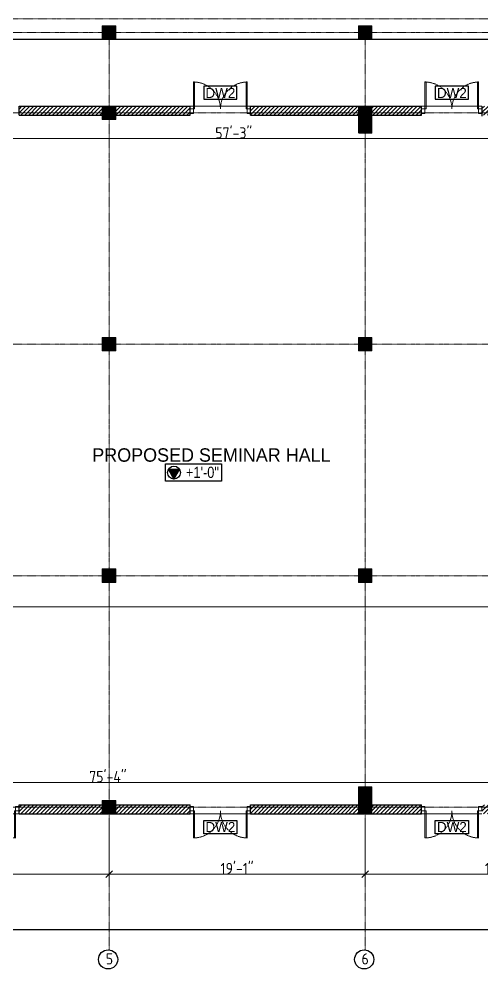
# Model space of a CAD drawing. Extents: x -95606 to 113309, y -42160 to -940.
# Drawn here: x -41757 to -41343, y -21636 to -20786 of the extents above; entities that cross this region are included whole.
import ezdxf

# ---------------------------------------------------------------- set-up
doc = ezdxf.new("R2010")
doc.units = 0
doc.header["$LTSCALE"] = 0.02
doc.header["$MEASUREMENT"] = 0
doc.header["$PDMODE"] = 3
doc.header["$PDSIZE"] = -2
for name, pattern in [('ACAD_ISO04W100', [30, 24, -3, 0, -3]), ('CENTERX2', [101.6, 63.5, -12.7, 12.7, -12.7]), ('DASHED', [0.75, 0.5, -0.25])]:
    doc.linetypes.add(name, pattern=pattern)
doc.layers.get('0').update_dxf_attribs({"linetype": 'CONTINUOUS'})
doc.layers.get('DEFPOINTS').update_dxf_attribs({"linetype": 'CONTINUOUS'})
for name, color, linetype, lineweight in [('dimension', 250, 'CONTINUOUS', 18), ('DOOR WIN TEXT', 102, 'CONTINUOUS', 25), ('Hatch', 252, 'CONTINUOUS', 9), ('RBH CENTER LINE', 1, 'ACAD_ISO04W100', 13), ('RBH DIMENSIONS', 8, 'CONTINUOUS', 15), ('RBH TEXT', 50, 'CONTINUOUS', 13), ('RBH TEXT FRAME', 90, 'CONTINUOUS', 25), ('RBH WALL - 0.18', 252, 'CONTINUOUS', 18), ('RBH WALL - 0.30', 7, 'CONTINUOUS', 30)]:
    doc.layers.add(name, color=color, linetype=linetype, lineweight=lineweight)
doc.layers.add('RBH DO & WIN', color=7, linetype='CONTINUOUS', lineweight=9, true_color=0x8a008a)
doc.styles.add('RBH-225', font='ARIALN.TTF', dxfattribs={"height": 225})
doc.styles.add('RBH-TEXT', font='ARIALN.TTF', dxfattribs={"height": 175})
doc.styles.get("Standard").update_dxf_attribs({"font": 'ISOCP'})
doc.dimstyles.new('RBH DIM 01', dxfattribs={"dimtxt": 10, "dimasz": 6, "dimexe": 8, "dimexo": 5, "dimgap": 0.09, "dimtad": 1, "dimdec": 0, "dimzin": 0, "dimdsep": 46, "dimlunit": 4, "dimtxsty": 'Standard', "dimblk": 'OBLIQUE', "dimcen": 0.09, "dimclrd": 4, "dimclre": 1, "dimclrt": 2, "dimadec": 0, "dimazin": 0, "dimtfac": 1, "dimtdec": 0, "dimtofl": 0, "dimtmove": 0, "dimatfit": 3, "dimldrblk": 'OPEN30', "dimfxl": 1, "dimtolj": 1, "dimtzin": 0, "dimlwd": -1, "dimlwe": -1, "dimarcsym": 0})

# ---------------------------------------------------------------- blocks, each defined once
blk = doc.blocks.new('_Oblique')
at = {"color": 0, "linetype": 'ByBlock', "lineweight": -2}
blk.add_line((-0.5, -0.5), (0.5, 0.5), dxfattribs=at)
blk = doc.blocks.new('*D1035')
at = {"layer": 'DEFPOINTS', "color": 0, "lineweight": -2, "ltscale": 0.75, "transparency": 16777216}
for p in [(-41908, -21497.35), (-41677, -21509.01), (-41677, -21551.35)]:
    blk.add_point(p, dxfattribs=at)
at = {"layer": 'RBH DIMENSIONS', "color": 1, "ltscale": 0.75, "transparency": 16777216}
for p, q in [((-41908, -21502.35), (-41908, -21559.35)), ((-41677, -21514.01), (-41677, -21559.35))]:
    blk.add_line(p, q, dxfattribs=at)
at = {"layer": 'RBH DIMENSIONS', "color": 4, "ltscale": 0.75, "transparency": 16777216}
blk.add_line((-41908, -21551.35), (-41677, -21551.35), dxfattribs=at)
at = {"layer": 'RBH DIMENSIONS', "color": 4, "ltscale": 0.75, "transparency": 16777216, "xscale": 6, "yscale": 6, "zscale": 6, "rotation": 180}
blk.add_blockref('_Oblique', (-41908, -21551.35), dxfattribs=at)
at = {"layer": 'RBH DIMENSIONS', "color": 4, "ltscale": 0.75, "transparency": 16777216, "xscale": 6, "yscale": 6, "zscale": 6}
blk.add_blockref('_Oblique', (-41677, -21551.35), dxfattribs=at)
at = {"layer": 'RBH DIMENSIONS', "color": 2, "ltscale": 0.75, "transparency": 16777216, "insert": (-41792.5, -21546.26), "char_height": 10, "attachment_point": 5}
blk.add_mtext('\\A1;19\'-3"', dxfattribs=at)
blk = doc.blocks.new('_Open30')
at = {"color": 0, "linetype": 'ByBlock', "lineweight": -2}
for p, q in [((-1, 0.27), (0, 0)), ((0, 0), (-1, -0.27)), ((0, 0), (-1, 0))]:
    blk.add_line(p, q, dxfattribs=at)
blk = doc.blocks.new('*D1036')
at = {"layer": 'DEFPOINTS', "color": 0, "lineweight": -2, "ltscale": 0.75, "transparency": 16777216}
for p in [(-41677, -21497.35), (-41448, -21522.12), (-41448, -21551.35)]:
    blk.add_point(p, dxfattribs=at)
at = {"layer": 'RBH DIMENSIONS', "color": 1, "ltscale": 0.75, "transparency": 16777216}
for p, q in [((-41677, -21502.35), (-41677, -21559.35)), ((-41448, -21527.12), (-41448, -21559.35))]:
    blk.add_line(p, q, dxfattribs=at)
at = {"layer": 'RBH DIMENSIONS', "color": 4, "ltscale": 0.75, "transparency": 16777216}
blk.add_line((-41677, -21551.35), (-41448, -21551.35), dxfattribs=at)
at = {"layer": 'RBH DIMENSIONS', "color": 4, "ltscale": 0.75, "transparency": 16777216, "xscale": 6, "yscale": 6, "zscale": 6, "rotation": 180}
blk.add_blockref('_Oblique', (-41677, -21551.35), dxfattribs=at)
at = {"layer": 'RBH DIMENSIONS', "color": 4, "ltscale": 0.75, "transparency": 16777216, "xscale": 6, "yscale": 6, "zscale": 6}
blk.add_blockref('_Oblique', (-41448, -21551.35), dxfattribs=at)
at = {"layer": 'RBH DIMENSIONS', "color": 2, "ltscale": 0.75, "transparency": 16777216, "insert": (-41562.5, -21546.26), "char_height": 10, "attachment_point": 5}
blk.add_mtext('\\A1;19\'-1"', dxfattribs=at)
blk = doc.blocks.new('*D1037')
at = {"layer": 'DEFPOINTS', "color": 0, "lineweight": -2, "ltscale": 0.75, "transparency": 16777216}
for p in [(-41448, -21497.35), (-41220, -21530.85), (-41220, -21551.35)]:
    blk.add_point(p, dxfattribs=at)
at = {"layer": 'RBH DIMENSIONS', "color": 1, "ltscale": 0.75, "transparency": 16777216}
for p, q in [((-41448, -21502.35), (-41448, -21559.35)), ((-41220, -21535.85), (-41220, -21559.35))]:
    blk.add_line(p, q, dxfattribs=at)
at = {"layer": 'RBH DIMENSIONS', "color": 4, "ltscale": 0.75, "transparency": 16777216}
blk.add_line((-41448, -21551.35), (-41220, -21551.35), dxfattribs=at)
at = {"layer": 'RBH DIMENSIONS', "color": 4, "ltscale": 0.75, "transparency": 16777216, "xscale": 6, "yscale": 6, "zscale": 6, "rotation": 180}
blk.add_blockref('_Oblique', (-41448, -21551.35), dxfattribs=at)
at = {"layer": 'RBH DIMENSIONS', "color": 4, "ltscale": 0.75, "transparency": 16777216, "xscale": 6, "yscale": 6, "zscale": 6}
blk.add_blockref('_Oblique', (-41220, -21551.35), dxfattribs=at)
at = {"layer": 'RBH DIMENSIONS', "color": 2, "ltscale": 0.75, "transparency": 16777216, "insert": (-41334, -21546.26), "char_height": 10, "attachment_point": 5}
blk.add_mtext("\\A1;19'", dxfattribs=at)
blk = doc.blocks.new('DW2')
at = {"layer": 'RBH DO & WIN', "ltscale": 0.75}
for points in [[(0, 2), (3, 2), (3, -2), (0, -2)], [(54, 2), (51, 2), (51, -2), (54, -2)], [(3, -2), (4, -2), (4, -26.15), (3, -26.15)], [(50, -2), (51, -2), (51, -26.15), (50, -26.15)]]:
    blk.add_lwpolyline(points, close=True, dxfattribs=at)
at = {"layer": 'RBH DO & WIN', "linetype": 'DASHED', "ltscale": 0.15}
for centre, start, end in [((3, -2), 270, 0), ((51.23, -2), 180, 270)]:
    blk.add_arc(centre, 24.12, start, end, dxfattribs=at)
blk = doc.blocks.new('*D932')
at = {"layer": 'DEFPOINTS', "color": 0, "lineweight": -2, "ltscale": 0.75, "transparency": 16777216}
for p in [(-42515, -21497.35), (-41103.39, -21497.35), (-41103.39, -21600.92)]:
    blk.add_point(p, dxfattribs=at)
at = {"layer": 'DOOR WIN TEXT', "color": 1, "ltscale": 0.75, "transparency": 16777216}
for p, q in [((-42515, -21502.35), (-42515, -21608.92)), ((-41103.39, -21502.35), (-41103.39, -21608.92))]:
    blk.add_line(p, q, dxfattribs=at)
at = {"layer": 'DOOR WIN TEXT', "color": 4, "ltscale": 0.75, "transparency": 16777216}
blk.add_line((-42515, -21600.92), (-41103.39, -21600.92), dxfattribs=at)
at = {"layer": 'DOOR WIN TEXT', "color": 4, "ltscale": 0.75, "transparency": 16777216, "xscale": 6, "yscale": 6, "zscale": 6, "rotation": 180}
blk.add_blockref('_Oblique', (-42515, -21600.92), dxfattribs=at)
at = {"layer": 'DOOR WIN TEXT', "color": 4, "ltscale": 0.75, "transparency": 16777216, "xscale": 6, "yscale": 6, "zscale": 6}
blk.add_blockref('_Oblique', (-41103.39, -21600.92), dxfattribs=at)
at = {"layer": 'DOOR WIN TEXT', "color": 2, "ltscale": 0.75, "transparency": 16777216, "insert": (-41809.19, -21595.83), "char_height": 10, "attachment_point": 5}
blk.add_mtext('\\A1;117\'-8"', dxfattribs=at)
blk = doc.blocks.new('*D973')
at = {"layer": 'DEFPOINTS', "color": 0, "lineweight": -2, "ltscale": 0.75, "transparency": 16777216}
for p in [(-41909, -20876.35), (-41222, -20892.8), (-41222, -20893.37)]:
    blk.add_point(p, dxfattribs=at)
at = {"layer": 'dimension', "color": 1, "ltscale": 0.75, "transparency": 16777216}
for p, q in [((-41909, -20881.35), (-41909, -20901.37)), ((-41222, -20897.8), (-41222, -20901.37))]:
    blk.add_line(p, q, dxfattribs=at)
at = {"layer": 'dimension', "color": 4, "ltscale": 0.75, "transparency": 16777216}
blk.add_line((-41909, -20893.37), (-41222, -20893.37), dxfattribs=at)
at = {"layer": 'dimension', "color": 4, "ltscale": 0.75, "transparency": 16777216, "xscale": 6, "yscale": 6, "zscale": 6, "rotation": 180}
blk.add_blockref('_Oblique', (-41909, -20893.37), dxfattribs=at)
at = {"layer": 'dimension', "color": 4, "ltscale": 0.75, "transparency": 16777216, "xscale": 6, "yscale": 6, "zscale": 6}
blk.add_blockref('_Oblique', (-41222, -20893.37), dxfattribs=at)
at = {"layer": 'dimension', "color": 2, "ltscale": 0.75, "transparency": 16777216, "insert": (-41565.5, -20888.28), "char_height": 10, "attachment_point": 5}
blk.add_mtext('\\A1;57\'-3"', dxfattribs=at)
blk = doc.blocks.new('*D980')
at = {"layer": 'DEFPOINTS', "color": 0, "lineweight": -2, "ltscale": 0.75, "transparency": 16777216}
for p in [(-41226, -21469.24), (-41226, -21473.35), (-42130, -21481.35)]:
    blk.add_point(p, dxfattribs=at)
at = {"layer": 'dimension', "color": 1, "ltscale": 0.75, "transparency": 16777216}
for p, q in [((-42130, -21476.35), (-42130, -21461.24)), ((-41226, -21468.35), (-41226, -21461.24))]:
    blk.add_line(p, q, dxfattribs=at)
at = {"layer": 'dimension', "color": 4, "ltscale": 0.75, "transparency": 16777216}
blk.add_line((-42130, -21469.24), (-41226, -21469.24), dxfattribs=at)
at = {"layer": 'dimension', "color": 4, "ltscale": 0.75, "transparency": 16777216, "xscale": 6, "yscale": 6, "zscale": 6, "rotation": 180}
blk.add_blockref('_Oblique', (-42130, -21469.24), dxfattribs=at)
at = {"layer": 'dimension', "color": 4, "ltscale": 0.75, "transparency": 16777216, "xscale": 6, "yscale": 6, "zscale": 6}
blk.add_blockref('_Oblique', (-41226, -21469.24), dxfattribs=at)
at = {"layer": 'dimension', "color": 2, "ltscale": 0.75, "transparency": 16777216, "insert": (-41678, -21464.15), "char_height": 10, "attachment_point": 5}
blk.add_mtext('\\A1;75\'-4"', dxfattribs=at)

msp = doc.modelspace()

# ---------------------------------------------------------------- hatches: boundary and pattern name
at = {"layer": 'Hatch', "ltscale": 0.75}
h = msp.add_hatch(dxfattribs=at)
h.set_pattern_fill('ANSI31', color=256, scale=20)
h.set_pattern_definition([(45, (-411609.7358, -521205.065), (-1.767766953, 1.767766953), [])])
h.paths.add_polyline_path([(-42050.112, -20872.346), (-42050.112, -20864.346), (-42131.996, -20864.346), (-42131.996, -20872.346)])
h.paths.add_polyline_path([(-41996.112, -20864.346), (-41996.112, -20872.346), (-41811.496, -20872.346), (-41811.496, -20864.346)])
h.paths.add_polyline_path([(-41604.496, -20872.346), (-41604.496, -20864.346), (-41757.496, -20864.346), (-41757.496, -20872.346)])
h.paths.add_polyline_path([(-41397.496, -20872.346), (-41397.496, -20864.346), (-41550.496, -20864.346), (-41550.496, -20872.346)])
h.paths.add_polyline_path([(-41225.996, -20872.346), (-41225.996, -20864.346), (-41343.496, -20864.346), (-41343.496, -20872.346)])
h = msp.add_hatch(dxfattribs=at)
h.set_pattern_fill('ANSI31', color=256, scale=20)
h.set_pattern_definition([(45, (-411609.7358, -521830.065), (-1.767766953, 1.767766953), [])])
h.paths.add_polyline_path([(-41996.112, -21489.346), (-41996.112, -21497.346), (-41811.496, -21497.346), (-41811.496, -21489.346)])
h.paths.add_polyline_path([(-41604.496, -21497.346), (-41604.496, -21489.346), (-41757.496, -21489.346), (-41757.496, -21497.346)])
h.paths.add_polyline_path([(-41397.496, -21497.346), (-41397.496, -21489.346), (-41550.496, -21489.346), (-41550.496, -21497.346)])
h.paths.add_polyline_path([(-41225.996, -21497.346), (-41225.996, -21489.346), (-41343.496, -21489.346), (-41343.496, -21497.346)])
h.paths.add_polyline_path([(-42050.112, -21497.346), (-42050.112, -21489.346), (-42131.996, -21489.346), (-42131.996, -21497.346)])
at = {"layer": 'RBH DIMENSIONS'}
h = msp.add_hatch(dxfattribs=at)
h.set_pattern_fill('ANSI31', color=6)
h.set_pattern_definition([(45, (-412033.14956, -522885.95347), (-0.088388347648, 0.088388347648), [])])
h.paths.add_polyline_path([(-41670.996, -20792.346), (-41682.996, -20792.346), (-41682.996, -20804.346), (-41670.996, -20804.346)])
h = msp.add_hatch(dxfattribs=at)
h.set_pattern_fill('ANSI31', color=6)
h.set_pattern_definition([(45, (-411804.14956, -522885.95347), (-0.088388347648, 0.088388347648), [])])
h.paths.add_polyline_path([(-41441.996, -20792.346), (-41453.996, -20792.346), (-41453.996, -20804.346), (-41441.996, -20804.346)])
h = msp.add_hatch(dxfattribs=at)
h.set_pattern_fill('ANSI31', color=6)
h.set_pattern_definition([(45, (-411100.71602, -522965.44306), (-0.088388347648, 0.088388347648), [])])
h.paths.add_polyline_path([(-41682.996, -20864.346), (-41682.996, -20876.346), (-41670.996, -20876.346), (-41670.996, -20864.346)])
h = msp.add_hatch(dxfattribs=at)
h.set_pattern_fill('ANSI31', color=6)
h.set_pattern_definition([(45, (-410871.71602, -522965.44306), (-0.088388347648, 0.088388347648), [])])
h.paths.add_polyline_path([(-41453.996, -20864.346), (-41453.996, -20876.346), (-41441.996, -20876.346), (-41441.996, -20864.346)])
h = msp.add_hatch(dxfattribs=at)
h.set_pattern_fill('ANSI31', color=6)
h.set_pattern_definition([(45, (-411804.14956, -522957.95347), (-0.088388347648, 0.088388347648), [])])
h.paths.add_polyline_path([(-41441.996, -20864.346), (-41453.996, -20864.346), (-41453.996, -20876.346), (-41441.996, -20876.346)])
h.paths.add_polyline_path([(-41441.996, -20876.346), (-41453.996, -20876.346), (-41453.996, -20888.346), (-41441.996, -20888.346)])
h = msp.add_hatch(dxfattribs=at)
h.set_pattern_fill('ANSI31', color=6)
h.set_pattern_definition([(45, (-411100.71602, -523172.44306), (-0.088388347648, 0.088388347648), [])])
h.paths.add_polyline_path([(-41682.996, -21071.346), (-41682.996, -21083.346), (-41670.996, -21083.346), (-41670.996, -21071.346)])
h = msp.add_hatch(dxfattribs=at)
h.set_pattern_fill('ANSI31', color=6)
h.set_pattern_definition([(45, (-410871.71602, -523172.44306), (-0.088388347648, 0.088388347648), [])])
h.paths.add_polyline_path([(-41453.996, -21071.346), (-41453.996, -21083.346), (-41441.996, -21083.346), (-41441.996, -21071.346)])
h = msp.add_hatch(dxfattribs=at)
h.set_pattern_fill('ANSI31', color=6)
h.set_pattern_definition([(45, (-411100.71602, -523379.44306), (-0.088388347648, 0.088388347648), [])])
h.paths.add_polyline_path([(-41682.996, -21278.346), (-41682.996, -21290.346), (-41670.996, -21290.346), (-41670.996, -21278.346)])
h = msp.add_hatch(dxfattribs=at)
h.set_pattern_fill('ANSI31', color=6)
h.set_pattern_definition([(45, (-410871.71602, -523379.44306), (-0.088388347648, 0.088388347648), [])])
h.paths.add_polyline_path([(-41453.996, -21278.346), (-41453.996, -21290.346), (-41441.996, -21290.346), (-41441.996, -21278.346)])
h = msp.add_hatch(dxfattribs=at)
h.set_pattern_fill('ANSI31', color=6)
h.set_pattern_definition([(45, (-411804.14956, -523566.95347), (-0.088388347648, 0.088388347648), [])])
h.paths.add_polyline_path([(-41441.996, -21473.346), (-41453.996, -21473.346), (-41453.996, -21485.346), (-41441.996, -21485.346)])
h.paths.add_polyline_path([(-41441.996, -21485.346), (-41453.996, -21485.346), (-41453.996, -21497.346), (-41441.996, -21497.346)])
h = msp.add_hatch(dxfattribs=at)
h.set_pattern_fill('ANSI31', color=6)
h.set_pattern_definition([(45, (-411100.71602, -523586.44306), (-0.088388347648, 0.088388347648), [])])
h.paths.add_polyline_path([(-41682.996, -21485.346), (-41682.996, -21497.346), (-41670.996, -21497.346), (-41670.996, -21485.346)])
h = msp.add_hatch(dxfattribs=at)
h.set_pattern_fill('ANSI31', color=6)
h.set_pattern_definition([(45, (-410871.71602, -523586.44306), (-0.088388347648, 0.088388347648), [])])
h.paths.add_polyline_path([(-41453.996, -21485.346), (-41453.996, -21497.346), (-41441.996, -21497.346), (-41441.996, -21485.346)])
at = {"layer": 'RBH TEXT FRAME'}
h = msp.add_hatch(dxfattribs=at)
h.set_pattern_fill('ANSI31', color=1, scale=4)
h.set_pattern_definition([(45, (-141164.4647, -22017.64813), (-0.3535533906, 0.3535533906), [])])
h.paths.add_polyline_path([(-41613.924, -21189.249), (-41623.888, -21189.249), (-41618.906, -21197.878)])

# ---------------------------------------------------------------- linework, layer by layer
at = {"layer": 'RBH CENTER LINE', "linetype": 'CENTERX2', "ltscale": 0.12}
for p, q in [((-42562.118, -20786.346), (-40815.457, -20786.346)), ((-42573.161, -20798.346), (-40815.457, -20798.346)), ((-41676.996, -20798.346), (-41676.996, -21619.093)), ((-41447.996, -20798.346), (-41447.996, -21619.093)), ((-42573.161, -20870.346), (-40815.457, -20870.346)), ((-42573.161, -21077.346), (-40815.457, -21077.346)), ((-42573.161, -21284.346), (-40815.457, -21284.346)), ((-42573.161, -21491.346), (-40815.457, -21491.346))]:
    msp.add_line(p, q, dxfattribs=at)
at = {"layer": 'RBH DIMENSIONS', "ltscale": 0.75}
for points in [[(-41682.996, -20792.346), (-41670.996, -20792.346), (-41670.996, -20804.346), (-41682.996, -20804.346)], [(-41453.996, -20792.346), (-41441.996, -20792.346), (-41441.996, -20804.346), (-41453.996, -20804.346)], [(-41682.996, -20864.346), (-41670.996, -20864.346), (-41670.996, -20876.346), (-41682.996, -20876.346)], [(-41682.996, -20864.346), (-41670.996, -20864.346), (-41670.996, -20876.346), (-41682.996, -20876.346)], [(-41682.996, -20864.346), (-41670.996, -20864.346), (-41670.996, -20876.346), (-41682.996, -20876.346)], [(-41453.996, -20864.346), (-41441.996, -20864.346), (-41441.996, -20876.346), (-41453.996, -20876.346)], [(-41453.996, -20864.346), (-41441.996, -20864.346), (-41441.996, -20876.346), (-41453.996, -20876.346)], [(-41453.996, -20864.346), (-41441.996, -20864.346), (-41441.996, -20876.346), (-41453.996, -20876.346)], [(-41682.996, -21071.346), (-41670.996, -21071.346), (-41670.996, -21083.346), (-41682.996, -21083.346)], [(-41682.996, -21071.346), (-41670.996, -21071.346), (-41670.996, -21083.346), (-41682.996, -21083.346)], [(-41682.996, -21071.346), (-41670.996, -21071.346), (-41670.996, -21083.346), (-41682.996, -21083.346)], [(-41453.996, -21071.346), (-41441.996, -21071.346), (-41441.996, -21083.346), (-41453.996, -21083.346)], [(-41453.996, -21071.346), (-41441.996, -21071.346), (-41441.996, -21083.346), (-41453.996, -21083.346)], [(-41453.996, -21071.346), (-41441.996, -21071.346), (-41441.996, -21083.346), (-41453.996, -21083.346)], [(-41682.996, -21278.346), (-41670.996, -21278.346), (-41670.996, -21290.346), (-41682.996, -21290.346)], [(-41682.996, -21278.346), (-41670.996, -21278.346), (-41670.996, -21290.346), (-41682.996, -21290.346)], [(-41682.996, -21278.346), (-41670.996, -21278.346), (-41670.996, -21290.346), (-41682.996, -21290.346)], [(-41453.996, -21278.346), (-41441.996, -21278.346), (-41441.996, -21290.346), (-41453.996, -21290.346)], [(-41453.996, -21278.346), (-41441.996, -21278.346), (-41441.996, -21290.346), (-41453.996, -21290.346)], [(-41453.996, -21278.346), (-41441.996, -21278.346), (-41441.996, -21290.346), (-41453.996, -21290.346)], [(-41453.996, -21473.346), (-41441.996, -21473.346), (-41441.996, -21485.346), (-41453.996, -21485.346)], [(-41682.996, -21485.346), (-41670.996, -21485.346), (-41670.996, -21497.346), (-41682.996, -21497.346)], [(-41682.996, -21485.346), (-41670.996, -21485.346), (-41670.996, -21497.346), (-41682.996, -21497.346)], [(-41682.996, -21485.346), (-41670.996, -21485.346), (-41670.996, -21497.346), (-41682.996, -21497.346)], [(-41453.996, -21485.346), (-41441.996, -21485.346), (-41441.996, -21497.346), (-41453.996, -21497.346)], [(-41453.996, -21485.346), (-41441.996, -21485.346), (-41441.996, -21497.346), (-41453.996, -21497.346)], [(-41453.996, -21485.346), (-41441.996, -21485.346), (-41441.996, -21497.346), (-41453.996, -21497.346)]]:
    msp.add_lwpolyline(points, close=True, dxfattribs=at)
at = {"layer": 'RBH TEXT FRAME', "color": 4}
for points in [[(-41592.328, -20858.187), (-41562.664, -20858.187), (-41562.664, -20846.506), (-41592.328, -20846.506)], [(-41385.328, -20858.187), (-41355.664, -20858.187), (-41355.664, -20846.506), (-41385.328, -20846.506)], [(-41592.328, -21503.506), (-41562.664, -21503.506), (-41562.664, -21515.186), (-41592.328, -21515.186)], [(-41385.328, -21503.506), (-41355.664, -21503.506), (-41355.664, -21515.186), (-41385.328, -21515.186)]]:
    msp.add_lwpolyline(points, close=True, dxfattribs=at)
at = {"layer": 'RBH TEXT FRAME', "color": 1}
for points in [[(-41576.403, -21199.824), (-41626.516, -21199.824), (-41626.516, -21184.172), (-41576.403, -21184.172)], [(-41618.906, -21197.878), (-41613.924, -21189.249), (-41623.888, -21189.249)]]:
    msp.add_lwpolyline(points, close=True, dxfattribs=at)
msp.add_circle((-41618.906, -21192.125), 5.754, dxfattribs=at)
at = {"layer": 'RBH TEXT FRAME'}
for centre in [(-41677.825, -21627.632), (-41448.825, -21627.632)]:
    msp.add_circle(centre, 8.578, dxfattribs=at)
at = {"layer": 'RBH WALL - 0.18', "ltscale": 0.75}
for p, q in [((-41550.496, -20864.346), (-41604.496, -20864.346)), ((-41343.496, -20864.346), (-41397.496, -20864.346)), ((-41757.496, -21497.346), (-41811.496, -21497.346)), ((-41550.496, -21497.346), (-41604.496, -21497.346)), ((-41343.496, -21497.346), (-41397.496, -21497.346))]:
    msp.add_line(p, q, dxfattribs=at)
at = {"layer": 'RBH WALL - 0.18', "color": 3, "ltscale": 0.75}
msp.add_line((-42530.501, -21312.089), (-40918.34, -21312.089), dxfattribs=at)
at = {"layer": 'RBH WALL - 0.30', "ltscale": 0.75}
for p, q in [((-42131.996, -20804.346), (-41097.393, -20804.346)), ((-41757.496, -20872.346), (-41757.496, -20864.346)), ((-41757.496, -20872.346), (-41757.496, -20864.346)), ((-41757.496, -20864.346), (-41604.496, -20864.346)), ((-41757.496, -20872.346), (-41604.496, -20872.346)), ((-41604.496, -20872.346), (-41604.496, -20864.346)), ((-41604.496, -20872.346), (-41604.496, -20864.346)), ((-41550.496, -20872.346), (-41550.496, -20864.346)), ((-41550.496, -20872.346), (-41550.496, -20864.346)), ((-41550.496, -20864.346), (-41397.496, -20864.346)), ((-41550.496, -20872.346), (-41397.496, -20872.346)), ((-41397.496, -20872.346), (-41397.496, -20864.346)), ((-41397.496, -20872.346), (-41397.496, -20864.346)), ((-41343.496, -20864.346), (-41343.496, -20873.346)), ((-41757.496, -21497.346), (-41757.496, -21489.346)), ((-41757.496, -21497.346), (-41757.496, -21489.346)), ((-41757.496, -21489.346), (-41604.496, -21489.346)), ((-41604.496, -21497.346), (-41604.496, -21489.346)), ((-41604.496, -21497.346), (-41604.496, -21489.346)), ((-41550.496, -21497.346), (-41550.496, -21489.346)), ((-41550.496, -21497.346), (-41550.496, -21489.346)), ((-41550.496, -21489.346), (-41397.496, -21489.346)), ((-41397.496, -21497.346), (-41397.496, -21489.346)), ((-41397.496, -21497.346), (-41397.496, -21489.346)), ((-41757.496, -21497.346), (-41604.496, -21497.346)), ((-41550.496, -21497.346), (-41397.496, -21497.346))]:
    msp.add_line(p, q, dxfattribs=at)

# ---------------------------------------------------------------- block references
at = {"layer": 'DOOR WIN TEXT', "xscale": -1, "rotation": 180}
for p in [(-41604.496, -20868.846), (-41397.496, -20868.846)]:
    msp.add_blockref('DW2', p, dxfattribs=at)
at = {"layer": 'DOOR WIN TEXT'}
for p in [(-41811.496, -21492.846), (-41604.496, -21492.846), (-41397.496, -21492.846)]:
    msp.add_blockref('DW2', p, dxfattribs=at)

# ---------------------------------------------------------------- texts
at = {"layer": 'DOOR WIN TEXT', "color": 4, "char_height": 9, "style": 'RBH-225'}
for insert, attachment_point in [((-41612.812, -20856.999), 7), ((-41405.812, -20856.999), 7), ((-41612.812, -21504.694), 1), ((-41405.812, -21504.694), 1)]:
    msp.add_mtext_dynamic_manual_height_columns('\\pi21.999;{\\fStylus BT|b0|i0|c0|p34;DW2}', width=70.71517, gutter_width=1, heights=[0], dxfattribs=dict(at, insert=insert, attachment_point=attachment_point))
at = {"layer": 'RBH TEXT', "color": 0, "insert": (-41710.272, -21170.4), "char_height": 12, "attachment_point": 1, "style": 'RBH-225'}
msp.add_mtext_dynamic_manual_height_columns('\\pi18.29;{\\fStylus BT|b0|i0|c0|p34;PROPOSED SEMINAR HALL}', width=251.55156, gutter_width=1, heights=[0], dxfattribs=at)
at = {"layer": 'RBH TEXT', "insert": (-41611.439, -21186.9), "char_height": 10, "attachment_point": 1, "style": 'RBH-TEXT'}
msp.add_mtext_dynamic_manual_height_columns(' +1\'-0" ', width=754.00156, gutter_width=280, heights=[0], dxfattribs=at)
at = {"layer": 'RBH TEXT', "char_height": 10, "attachment_point": 1}
for s, insert in [('\\pi9.6191;5', (-41689.487, -21622.134)), ('\\pi9.279;6', (-41460.487, -21622.134))]:
    msp.add_mtext_dynamic_manual_height_columns(s, width=23.65244, gutter_width=1, heights=[0], dxfattribs=dict(at, insert=insert))

# ---------------------------------------------------------------- dimensions: what is measured, and where the dimension line sits
at = {"layer": 'dimension', "ltscale": 0.75}
for base, p1, p2, picture, middle in [((-41221.996, -20893.366), (-41908.996, -20876.346), (-41221.996, -20892.803), '*D973', (-41565.496, -20888.276)), ((-41225.996, -21469.24), (-42129.996, -21481.346), (-41225.996, -21473.346), '*D980', (-41677.996, -21464.15))]:
    dim = msp.add_linear_dim(base=base, p1=p1, p2=p2, dimstyle='RBH DIM 01', dxfattribs=at)
    dim.commit()
    dim.dimension.update_dxf_attribs({"geometry": picture, "text_midpoint": middle})
at = {"layer": 'DOOR WIN TEXT', "ltscale": 0.75}
dim = msp.add_linear_dim(base=(-41103.393, -21600.92), p1=(-42514.996, -21497.346), p2=(-41103.393, -21497.346), dimstyle='RBH DIM 01', dxfattribs=at)
dim.commit()
dim.dimension.update_dxf_attribs({"geometry": '*D932', "text_midpoint": (-41809.194, -21595.83)})
at = {"layer": 'RBH DIMENSIONS', "ltscale": 0.75}
for base, p1, p2, picture, middle in [((-41676.996, -21551.349), (-41907.996, -21497.346), (-41676.996, -21509.013), '*D1035', (-41792.496, -21546.259)), ((-41447.996, -21551.349), (-41676.996, -21497.346), (-41447.996, -21522.125), '*D1036', (-41562.496, -21546.259)), ((-41219.996, -21551.349), (-41447.996, -21497.346), (-41219.996, -21530.847), '*D1037', (-41333.996, -21546.259))]:
    dim = msp.add_linear_dim(base=base, p1=p1, p2=p2, dimstyle='RBH DIM 01', dxfattribs=at)
    dim.commit()
    dim.dimension.update_dxf_attribs({"geometry": picture, "text_midpoint": middle})

doc.saveas('drawing.dxf')
